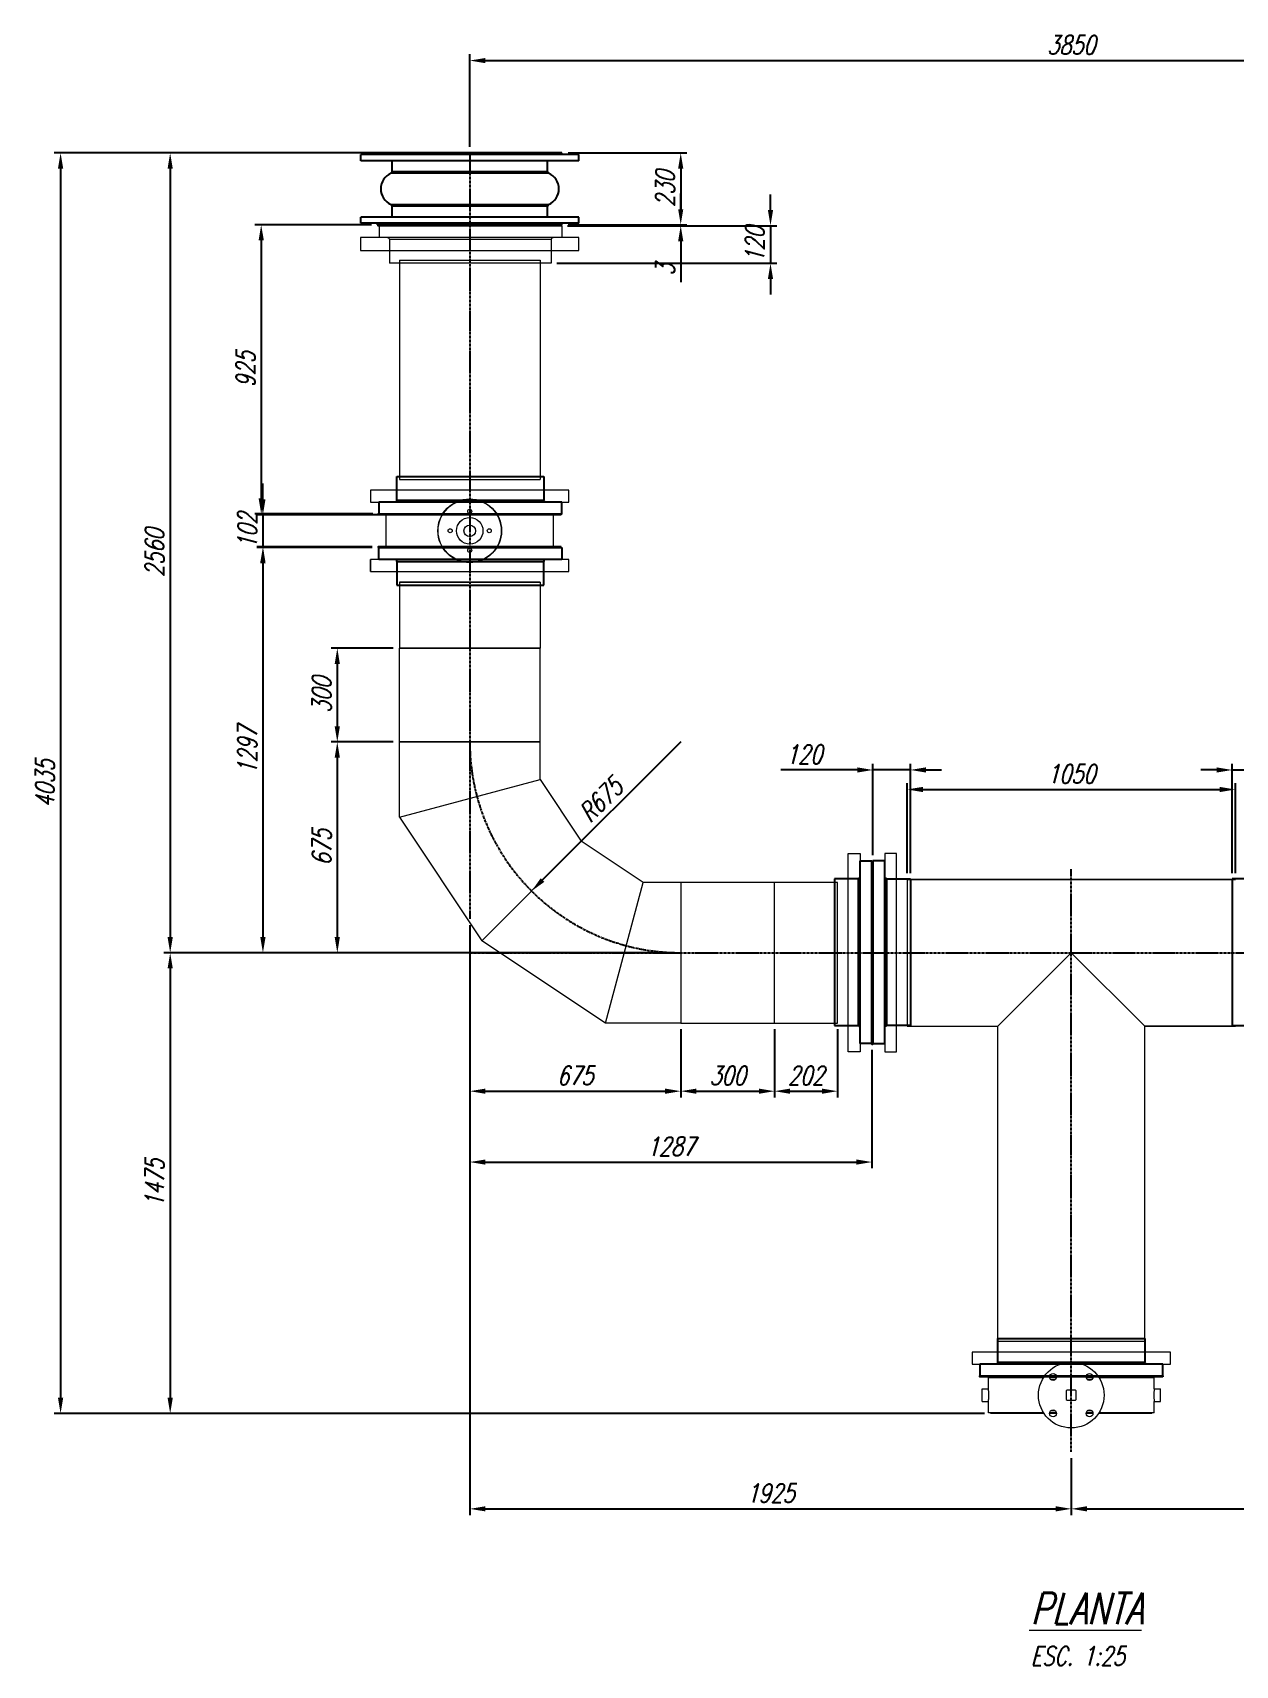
# Model space of a CAD drawing. Header units: inches. Extents: x 52169 to 69006, y 13152 to 42758.
# Drawn here: x 52169 to 56018, y 13152 to 18379 of the extents above; entities that cross this region are included whole.
import ezdxf
from ezdxf.enums import TextEntityAlignment as Align

# ---------------------------------------------------------------- set-up
doc = ezdxf.new("R2010")
doc.units = ezdxf.units.IN
doc.header["$MEASUREMENT"] = 0
doc.linetypes.add('CENTER', pattern=[50.8, 31.75, -6.35, 6.35, -6.35])
doc.layers.add('IA-DIBUJO', color=3, linetype='Continuous')
doc.layers.add('IA-EJES', color=4, linetype='CENTER')
doc.layers.add('IA-DIM', color=7, linetype='Continuous', lineweight=5)
doc.layers.add('IA-TITLE', color=6, linetype='Continuous', lineweight=13)
doc.styles.add('ING-AMB', font='romans.shx', dxfattribs={"width": 0.75, "oblique": 15})
doc.dimstyles.new('ING-AMB 20', dxfattribs={"dimscale": 20, "dimtxt": 3, "dimasz": 2.5, "dimexe": 1, "dimexo": 1, "dimgap": 1, "dimtad": 1, "dimdec": 0, "dimzin": 0, "dimdsep": 46, "dimtxsty": 'ING-AMB', "dimcen": 0.1, "dimclrd": 7, "dimclre": 7, "dimclrt": 2, "dimadec": 0, "dimazin": 0, "dimtfac": 1, "dimtdec": 0, "dimtmove": 0, "dimatfit": 0, "dimfxl": 1.25, "dimtolj": 1, "dimtzin": 0, "dimarcsym": 1})
pattern_1 = [(225, (112364.017, 51582.894), (6.6291261, -6.6291261), []), (225, (112359.598, 51582.894), (6.6291261, -6.6291261), [])]

# ---------------------------------------------------------------- blocks, each defined once
blk = doc.blocks.new('stub end 450')
at = {"color": 8}
for p, q in [((48858.4, 37919.1), (48858.4, 38504.1)), ((48858.4, 38504.1), (48896.4, 38504.1)), ((48896.4, 38504.1), (48896.4, 37919.1)), ((48902.4, 37976.6), (48902.4, 38446.6)), ((48978.4, 38446.6), (48902.4, 38446.6)), ((48978.4, 37976.6), (48978.4, 38446.6)), ((48902.4, 37976.6), (48978.4, 37976.6)), ((48896.4, 37919.1), (48858.4, 37919.1))]:
    blk.add_line(p, q, dxfattribs=at)
for centre, start, end in [((48902.4, 38452.6), 180, 270), ((48902.4, 37970.6), 90, 180)]:
    blk.add_arc(centre, 6, start, end, dxfattribs=at)
blk = doc.blocks.new('A$Cb5c7a0ab')
at = {"color": 0, "linetype": 'Continuous', "lineweight": 0}
for p, q in [((5645.1, 4316.9), (6230.1, 4316.9)), ((5645.1, 4316.9), (5645.1, 4278.9)), ((6230.1, 4316.9), (6230.1, 4278.9)), ((5645.1, 4278.9), (6230.1, 4278.9)), ((5678.6, 4272.9), (6196.6, 4272.9)), ((5678.6, 4272.9), (5678.6, 4196.9)), ((6196.6, 4272.9), (6196.6, 4196.9)), ((5678.6, 4196.9), (6196.6, 4196.9))]:
    blk.add_line(p, q, dxfattribs=at)
for centre, start, end in [((5672.6, 4272.9), 0, 90), ((6202.6, 4272.9), 90, 180)]:
    blk.add_arc(centre, 6, start, end, dxfattribs=at)
blk = doc.blocks.new('A$Cb446f2c9')
at = {"color": 0, "linetype": 'Continuous', "lineweight": 0}
for p, q in [((1940.2, 13070.7), (2116.9, 13070.7)), ((1940.2, 13033.7), (1940.2, 13070.7)), ((1947.6, 13072.2), (2117.9, 13072.2)), ((1947.6, 13070.7), (1947.6, 13072.2)), ((2135.8, 13072.2), (2157.8, 13072.2)), ((2135.9, 13070.7), (2157.7, 13070.7)), ((2252.5, 13072.2), (2274.4, 13072.2)), ((2252.5, 13070.7), (2274.4, 13070.7)), ((2292.3, 13072.2), (2462.6, 13072.2)), ((2293.3, 13070.7), (2470.3, 13070.7)), ((2462.6, 13070.7), (2462.6, 13072.2)), ((2470.3, 13033.7), (2470.3, 13070.7)), ((1920.1, 12993.8), (1920.1, 13033.7)), ((1920.1, 13033.7), (1940.2, 13033.7)), ((2139.6, 13063.7), (2148.5, 13063.7)), ((2148.5, 13061.2), (2148.5, 13063.7)), ((2148.5, 13063.7), (2154, 13063.7)), ((2191.4, 13029.7), (2189.1, 13027.4)), ((2189.1, 13027.4), (2189.1, 13000)), ((2218.8, 13029.7), (2191.4, 13029.7)), ((2221.1, 13027.4), (2218.8, 13029.7)), ((2221.1, 13000), (2221.1, 13027.4)), ((2256.3, 13063.7), (2261.7, 13063.7)), ((2261.7, 13063.7), (2261.7, 13061.2)), ((2261.7, 13063.7), (2270.6, 13063.7)), ((2470.3, 13033.7), (2490.1, 13033.7)), ((2490.1, 12993.8), (2490.1, 13033.7)), ((1920.1, 12993.8), (1940.2, 12993.8)), ((1940.2, 12956.7), (1940.2, 12993.8)), ((2148.5, 12963.7), (2139.6, 12963.7)), ((2148.5, 12963.7), (2148.5, 12966.3)), ((2154, 12963.7), (2148.5, 12963.7)), ((2189.1, 13000), (2191.4, 12997.7)), ((2191.4, 12997.7), (2218.8, 12997.7)), ((2218.8, 12997.7), (2221.1, 13000)), ((2261.7, 12963.7), (2256.3, 12963.7)), ((2261.7, 12966.3), (2261.7, 12963.7)), ((2270.6, 12963.7), (2261.7, 12963.7)), ((2470.3, 12993.8), (2490.1, 12993.8)), ((2470.3, 12956.7), (2470.3, 12993.8)), ((2116.9, 12956.7), (1940.2, 12956.7)), ((1947.6, 12955.2), (1947.6, 12956.7)), ((2117.9, 12955.2), (1947.6, 12955.2)), ((2157.8, 12955.2), (2135.8, 12955.2)), ((2157.7, 12956.7), (2135.9, 12956.7)), ((2274.4, 12956.7), (2252.5, 12956.7)), ((2274.4, 12955.2), (2252.5, 12955.2)), ((2462.6, 12955.2), (2292.3, 12955.2)), ((2470.3, 12956.7), (2293.3, 12956.7)), ((2462.6, 12955.2), (2462.6, 12956.7))]:
    blk.add_line(p, q, dxfattribs=at)
for centre, radius in [((2205.1, 13013.7), 105), ((2146.8, 13072.1), 11), ((2263.5, 13072.1), 11), ((2146.8, 12955.4), 11), ((2263.5, 12955.4), 11)]:
    blk.add_circle(centre, radius, dxfattribs=at)
for points, knots in [([(1941, 13013.7), (1941, 13015), (1940.9, 13016.3), (1940.9, 13018.9), (1940.9, 13020.2), (1940.8, 13022.6), (1940.8, 13023.8), (1940.7, 13026), (1940.6, 13027), (1940.5, 13028.8), (1940.5, 13029.6), (1940.4, 13031.1), (1940.3, 13031.7), (1940.3, 13032.7), (1940.3, 13033.1), (1940.2, 13033.6), (1940.2, 13033.7), (1940.2, 13033.7)], [6.022172, 6.022172, 6.022172, 6.022172, 6.398558, 6.398558, 6.774944, 6.774944, 7.151329, 7.151329, 7.527715, 7.527715, 7.904101, 7.904101, 8.280486, 8.280486, 8.656872, 8.656872, 9.033257, 9.033257, 9.033257, 9.033257]), ([(2470.3, 13033.7), (2470.3, 13033.7), (2470.3, 13033.6), (2470.2, 13033.1), (2470.2, 13032.7), (2470.1, 13031.7), (2470.1, 13031.1), (2470, 13029.6), (2470, 13028.8), (2469.9, 13027), (2469.8, 13026), (2469.7, 13023.8), (2469.7, 13022.6), (2469.6, 13020.2), (2469.6, 13018.9), (2469.5, 13016.3), (2469.5, 13015), (2469.5, 13013.7)], [-9.033257, -9.033257, -9.033257, -9.033257, -8.656872, -8.656872, -8.280486, -8.280486, -7.904101, -7.904101, -7.527715, -7.527715, -7.151329, -7.151329, -6.774944, -6.774944, -6.398558, -6.398558, -6.022172, -6.022172, -6.022172, -6.022172]), ([(1940.2, 12993.8), (1940.2, 12993.8), (1940.2, 12993.9), (1940.3, 12994.4), (1940.3, 12994.8), (1940.3, 12995.8), (1940.4, 12996.4), (1940.5, 12997.9), (1940.5, 12998.7), (1940.6, 13000.5), (1940.7, 13001.5), (1940.8, 13003.7), (1940.8, 13004.9), (1940.9, 13007.3), (1940.9, 13008.6), (1940.9, 13011.2), (1941, 13012.5), (1941, 13013.7)], [-9.033257, -9.033257, -9.033257, -9.033257, -8.656872, -8.656872, -8.280486, -8.280486, -7.904101, -7.904101, -7.527715, -7.527715, -7.151329, -7.151329, -6.774944, -6.774944, -6.398558, -6.398558, -6.022172, -6.022172, -6.022172, -6.022172]), ([(2469.5, 13013.7), (2469.5, 13012.5), (2469.5, 13011.2), (2469.6, 13008.6), (2469.6, 13007.3), (2469.7, 13004.9), (2469.7, 13003.7), (2469.8, 13001.5), (2469.9, 13000.5), (2470, 12998.7), (2470, 12997.9), (2470.1, 12996.4), (2470.1, 12995.8), (2470.2, 12994.8), (2470.2, 12994.4), (2470.3, 12993.9), (2470.3, 12993.8), (2470.3, 12993.8)], [6.022172, 6.022172, 6.022172, 6.022172, 6.398558, 6.398558, 6.774944, 6.774944, 7.151329, 7.151329, 7.527715, 7.527715, 7.904101, 7.904101, 8.280486, 8.280486, 8.656872, 8.656872, 9.033257, 9.033257, 9.033257, 9.033257])]:
    blk.add_open_spline(points, degree=3, knots=knots, dxfattribs=at)
blk = doc.blocks.new('*D107')
at = {"color": 7, "lineweight": -2, "transparency": 16777216}
for p, q in [((53548.4, 17993.8), (52589.5, 17993.8)), ((52609.5, 17943.8), (52609.5, 15483.3)), ((54223.4, 15433.3), (52589.5, 15433.3))]:
    blk.add_line(p, q, dxfattribs=at)
at = {"color": 7, "transparency": 16777216}
for points in [[(52601.2, 17943.8), (52617.8, 17943.8), (52609.5, 17993.8)], [(52601.2, 15483.3), (52617.8, 15483.3), (52609.5, 15433.3)]]:
    blk.add_solid(points, dxfattribs=at)
at = {"layer": 'Defpoints', "color": 0, "transparency": 16777216}
for p in [(53568.4, 17993.8, 0), (52609.5, 15433.3), (54243.4, 15433.3, 0)]:
    blk.add_point(p, dxfattribs=at)
at = {"color": 2, "transparency": 16777216, "insert": (52559.5, 16713.5), "char_height": 60, "attachment_point": 5, "rotation": 90, "style": 'ING-AMB'}
blk.add_mtext('\\A1;2560', dxfattribs=at)
blk = doc.blocks.new('*D108')
at = {"color": 7, "lineweight": -2, "transparency": 16777216}
for p, q in [((53253.4, 17763.8), (52880.8, 17763.8)), ((52900.8, 17713.8), (52900.8, 16888.3)), ((53257.6, 16838.3), (52880.8, 16838.3))]:
    blk.add_line(p, q, dxfattribs=at)
at = {"color": 7, "transparency": 16777216}
for points in [[(52892.5, 17713.8), (52909.2, 17713.8), (52900.8, 17763.8)], [(52892.5, 16888.3), (52909.2, 16888.3), (52900.8, 16838.3)]]:
    blk.add_solid(points, dxfattribs=at)
at = {"layer": 'Defpoints', "color": 0, "transparency": 16777216}
for p in [(53273.4, 17763.8, 0), (52900.8, 16838.3), (53277.6, 16838.3, 0)]:
    blk.add_point(p, dxfattribs=at)
at = {"color": 2, "transparency": 16777216, "insert": (52850.8, 17301), "char_height": 60, "attachment_point": 5, "rotation": 90, "style": 'ING-AMB'}
blk.add_mtext('\\A1;925', dxfattribs=at)
blk = doc.blocks.new('*D109')
at = {"color": 7, "lineweight": -2, "transparency": 16777216}
for p, q in [((52906.3, 16885.3), (52906.3, 16935.3)), ((53279.6, 16835.3), (52886.3, 16835.3)), ((52906.3, 16835.3), (52906.3, 16733.3)), ((53255.6, 16733.3), (52886.3, 16733.3)), ((52906.3, 16683.3), (52906.3, 16633.3))]:
    blk.add_line(p, q, dxfattribs=at)
at = {"color": 7, "transparency": 16777216}
for points in [[(52897.9, 16885.3), (52914.6, 16885.3), (52906.3, 16835.3)], [(52897.9, 16683.3), (52914.6, 16683.3), (52906.3, 16733.3)]]:
    blk.add_solid(points, dxfattribs=at)
at = {"layer": 'Defpoints', "color": 0, "transparency": 16777216}
for p in [(53299.6, 16835.3, 0), (52906.3, 16733.3), (53275.6, 16733.3, 0)]:
    blk.add_point(p, dxfattribs=at)
at = {"color": 2, "transparency": 16777216, "insert": (52856.3, 16784.3), "char_height": 60, "attachment_point": 5, "rotation": 90, "style": 'ING-AMB'}
blk.add_mtext('\\A1;102', dxfattribs=at)
blk = doc.blocks.new('*D110')
at = {"color": 7, "lineweight": -2, "transparency": 16777216}
for p, q in [((53255.6, 16730.3), (52886.3, 16730.3)), ((52906.3, 16680.3), (52906.3, 15483.3)), ((53548.4, 15433.3), (52886.3, 15433.3))]:
    blk.add_line(p, q, dxfattribs=at)
at = {"color": 7, "transparency": 16777216}
for points in [[(52897.9, 16680.3), (52914.6, 16680.3), (52906.3, 16730.3)], [(52897.9, 15483.3), (52914.6, 15483.3), (52906.3, 15433.3)]]:
    blk.add_solid(points, dxfattribs=at)
at = {"layer": 'Defpoints', "color": 0, "transparency": 16777216}
for p in [(53275.6, 16730.3, 0), (52906.3, 15433.3), (53568.4, 15433.3, 0)]:
    blk.add_point(p, dxfattribs=at)
at = {"color": 2, "transparency": 16777216, "insert": (52856.3, 16081.8), "char_height": 60, "attachment_point": 5, "rotation": 90, "style": 'ING-AMB'}
blk.add_mtext('\\A1;1297', dxfattribs=at)
blk = doc.blocks.new('*D111')
at = {"color": 7, "lineweight": -2, "transparency": 16777216}
for p, q in [((53323.4, 16408.3), (53124.3, 16408.3)), ((53144.3, 16358.3), (53144.3, 16158.3)), ((53323.4, 16108.3), (53124.3, 16108.3))]:
    blk.add_line(p, q, dxfattribs=at)
at = {"color": 7, "transparency": 16777216}
for points in [[(53135.9, 16358.3), (53152.6, 16358.3), (53144.3, 16408.3)], [(53135.9, 16158.3), (53152.6, 16158.3), (53144.3, 16108.3)]]:
    blk.add_solid(points, dxfattribs=at)
at = {"layer": 'Defpoints', "color": 0, "transparency": 16777216}
for p in [(53343.4, 16408.3, 0), (53144.3, 16108.3), (53343.4, 16108.3, 0)]:
    blk.add_point(p, dxfattribs=at)
at = {"color": 2, "transparency": 16777216, "insert": (53094.3, 16258.3), "char_height": 60, "attachment_point": 5, "rotation": 90, "style": 'ING-AMB'}
blk.add_mtext('\\A1;300', dxfattribs=at)
blk = doc.blocks.new('*D112')
at = {"color": 7, "lineweight": -2, "transparency": 16777216}
for p, q in [((54243.4, 15188.3), (54243.4, 14970.2)), ((54543.4, 15188.3), (54543.4, 14970.2)), ((54293.4, 14990.2), (54493.4, 14990.2))]:
    blk.add_line(p, q, dxfattribs=at)
at = {"color": 7, "transparency": 16777216}
for points in [[(54293.4, 14998.5), (54293.4, 14981.8), (54243.4, 14990.2)], [(54493.4, 14998.5), (54493.4, 14981.8), (54543.4, 14990.2)]]:
    blk.add_solid(points, dxfattribs=at)
at = {"layer": 'Defpoints', "color": 0, "transparency": 16777216}
for p in [(54243.4, 15208.3, 0), (54543.4, 15208.3, 0), (54543.4, 14990.2)]:
    blk.add_point(p, dxfattribs=at)
at = {"color": 2, "transparency": 16777216, "insert": (54393.4, 15040.2), "char_height": 60, "attachment_point": 5, "style": 'ING-AMB'}
blk.add_mtext('\\A1;300', dxfattribs=at)
blk = doc.blocks.new('*D113')
at = {"color": 7, "lineweight": -2, "transparency": 16777216}
blk.add_line((54243.4, 16108.3), (53801.4, 15666.3), dxfattribs=at)
at = {"color": 7, "transparency": 16777216}
blk.add_solid([(53795.5, 15672.2), (53807.3, 15660.5), (53766.1, 15631)], dxfattribs=at)
at = {"layer": 'Defpoints', "color": 0, "transparency": 16777216}
for p in [(54243.4, 16108.3), (53766.1, 15631)]:
    blk.add_point(p, dxfattribs=at)
at = {"color": 2, "transparency": 16777216, "insert": (53987.1, 15922.7), "char_height": 60, "attachment_point": 5, "rotation": 45, "style": 'ING-AMB'}
blk.add_mtext('\\A1;R675', dxfattribs=at)
blk = doc.blocks.new('*D114')
at = {"color": 7, "lineweight": -2, "transparency": 16777216}
for p, q in [((53568.4, 18013.8), (53568.4, 18309.7)), ((57418.4, 18013.8), (57418.4, 18309.7)), ((53618.4, 18289.7), (57368.4, 18289.7))]:
    blk.add_line(p, q, dxfattribs=at)
at = {"color": 7, "transparency": 16777216}
for points in [[(53618.4, 18298), (53618.4, 18281.3), (53568.4, 18289.7)], [(57368.4, 18298), (57368.4, 18281.3), (57418.4, 18289.7)]]:
    blk.add_solid(points, dxfattribs=at)
at = {"layer": 'Defpoints', "color": 0, "transparency": 16777216}
for p in [(57418.4, 18289.7), (53568.4, 17993.8, 0), (57418.4, 17993.8, 0)]:
    blk.add_point(p, dxfattribs=at)
at = {"color": 2, "transparency": 16777216, "insert": (55493.4, 18339.7), "char_height": 60, "attachment_point": 5, "style": 'ING-AMB'}
blk.add_mtext('\\A1;3850', dxfattribs=at)
blk = doc.blocks.new('*D115')
at = {"color": 7, "lineweight": -2, "transparency": 16777216}
for p, q in [((54968.4, 15688.3), (54968.4, 15976.1)), ((55018.4, 15956.1), (55968.4, 15956.1)), ((56018.4, 15688.3), (56018.4, 15976.1))]:
    blk.add_line(p, q, dxfattribs=at)
at = {"color": 7, "transparency": 16777216}
for points in [[(55018.4, 15964.4), (55018.4, 15947.7), (54968.4, 15956.1)], [(55968.4, 15964.4), (55968.4, 15947.7), (56018.4, 15956.1)]]:
    blk.add_solid(points, dxfattribs=at)
at = {"layer": 'Defpoints', "color": 0, "transparency": 16777216}
for p in [(56018.4, 15956.1), (54968.4, 15668.3, 0), (56018.4, 15668.3, 0)]:
    blk.add_point(p, dxfattribs=at)
at = {"color": 2, "transparency": 16777216, "insert": (55493.4, 16006.1), "char_height": 60, "attachment_point": 5, "style": 'ING-AMB'}
blk.add_mtext('\\A1;1050', dxfattribs=at)
blk = doc.blocks.new('*D31')
at = {"color": 7, "lineweight": -2, "transparency": 16777216}
for p, q in [((55958.4, 16018.6), (55908.4, 16018.6)), ((56008.4, 15688.3), (56008.4, 16038.6)), ((56008.4, 16018.6), (56128.4, 16018.6)), ((56128.4, 15745.8), (56128.4, 16038.6)), ((56178.4, 16018.6), (56423.5, 16018.6))]:
    blk.add_line(p, q, dxfattribs=at)
at = {"color": 7, "transparency": 16777216}
for points in [[(55958.4, 16026.9), (55958.4, 16010.2), (56008.4, 16018.6)], [(56178.4, 16026.9), (56178.4, 16010.2), (56128.4, 16018.6)]]:
    blk.add_solid(points, dxfattribs=at)
at = {"layer": 'Defpoints', "color": 0, "transparency": 16777216}
for p in [(56128.4, 16018.6), (56128.4, 15725.8, 0), (56008.4, 15668.3, 0)]:
    blk.add_point(p, dxfattribs=at)
at = {"color": 2, "transparency": 16777216, "insert": (56348.8, 16068.6), "char_height": 60, "attachment_point": 5, "style": 'ING-AMB'}
blk.add_mtext('\\A1;120', dxfattribs=at)
blk = doc.blocks.new('*D32')
at = {"color": 7, "lineweight": -2, "transparency": 16777216}
for p, q in [((54808.4, 16018.6), (54563.3, 16018.6)), ((54858.4, 15745.8), (54858.4, 16038.6)), ((54978.4, 16018.6), (54858.4, 16018.6)), ((54978.4, 15688.3), (54978.4, 16038.6)), ((55028.4, 16018.6), (55078.4, 16018.6))]:
    blk.add_line(p, q, dxfattribs=at)
at = {"color": 7, "transparency": 16777216}
for points in [[(54808.4, 16026.9), (54808.4, 16010.2), (54858.4, 16018.6)], [(55028.4, 16026.9), (55028.4, 16010.2), (54978.4, 16018.6)]]:
    blk.add_solid(points, dxfattribs=at)
at = {"layer": 'Defpoints', "color": 0, "transparency": 16777216}
for p in [(54858.4, 16018.6), (54858.4, 15725.8, 0), (54978.4, 15668.3, 0)]:
    blk.add_point(p, dxfattribs=at)
at = {"color": 2, "transparency": 16777216, "insert": (54638, 16068.6), "char_height": 60, "attachment_point": 5, "style": 'ING-AMB'}
blk.add_mtext('\\A1;120', dxfattribs=at)
blk = doc.blocks.new('*D116')
at = {"color": 7, "lineweight": -2, "transparency": 16777216}
for p, q in [((53568.4, 15413.3), (53568.4, 13633.1)), ((55493.4, 13815.5), (55493.4, 13633.1)), ((53618.4, 13653.1), (55443.4, 13653.1))]:
    blk.add_line(p, q, dxfattribs=at)
at = {"color": 7, "transparency": 16777216}
for points in [[(53618.4, 13661.4), (53618.4, 13644.8), (53568.4, 13653.1)], [(55443.4, 13661.4), (55443.4, 13644.8), (55493.4, 13653.1)]]:
    blk.add_solid(points, dxfattribs=at)
at = {"layer": 'Defpoints', "color": 0, "transparency": 16777216}
for p in [(53568.4, 15433.3, 0), (55493.4, 13835.5, 0), (55493.4, 13653.1)]:
    blk.add_point(p, dxfattribs=at)
at = {"color": 2, "transparency": 16777216, "insert": (54530.9, 13703.1), "char_height": 60, "attachment_point": 5, "style": 'ING-AMB'}
blk.add_mtext('\\A1;1925', dxfattribs=at)
blk = doc.blocks.new('*D117')
at = {"color": 7, "lineweight": -2, "transparency": 16777216}
for p, q in [((57418.4, 15413.3), (57418.4, 13633.1)), ((55493.4, 13815.5), (55493.4, 13633.1)), ((55543.4, 13653.1), (57368.4, 13653.1))]:
    blk.add_line(p, q, dxfattribs=at)
at = {"color": 7, "transparency": 16777216}
for points in [[(55543.4, 13661.4), (55543.4, 13644.8), (55493.4, 13653.1)], [(57368.4, 13661.4), (57368.4, 13644.8), (57418.4, 13653.1)]]:
    blk.add_solid(points, dxfattribs=at)
at = {"layer": 'Defpoints', "color": 0, "transparency": 16777216}
for p in [(57418.4, 15433.3, 0), (55493.4, 13835.5, 0), (57418.4, 13653.1)]:
    blk.add_point(p, dxfattribs=at)
at = {"color": 2, "transparency": 16777216, "insert": (56455.9, 13703.1), "char_height": 60, "attachment_point": 5, "style": 'ING-AMB'}
blk.add_mtext('\\A1;1925', dxfattribs=at)
blk = doc.blocks.new('*D118')
at = {"color": 7, "lineweight": -2, "transparency": 16777216}
for p, q in [((53548.4, 15433.3), (52589.5, 15433.3)), ((52609.5, 15383.3), (52609.5, 14008.5)), ((55215.9, 13958.5), (52589.5, 13958.5))]:
    blk.add_line(p, q, dxfattribs=at)
at = {"color": 7, "transparency": 16777216}
for points in [[(52601.2, 15383.3), (52617.8, 15383.3), (52609.5, 15433.3)], [(52601.2, 14008.5), (52617.8, 14008.5), (52609.5, 13958.5)]]:
    blk.add_solid(points, dxfattribs=at)
at = {"layer": 'Defpoints', "color": 0, "transparency": 16777216}
for p in [(53568.4, 15433.3, 0), (52609.5, 13958.5), (55235.9, 13958.5, 0)]:
    blk.add_point(p, dxfattribs=at)
at = {"color": 2, "transparency": 16777216, "insert": (52559.5, 14695.9), "char_height": 60, "attachment_point": 5, "rotation": 90, "style": 'ING-AMB'}
blk.add_mtext('\\A1;1475', dxfattribs=at)
blk = doc.blocks.new('*D119')
at = {"color": 7, "lineweight": -2, "transparency": 16777216}
for p, q in [((53253.4, 17993.8), (52238.7, 17993.8)), ((52258.7, 17943.8), (52258.7, 14008.5)), ((55215.9, 13958.5), (52238.7, 13958.5))]:
    blk.add_line(p, q, dxfattribs=at)
at = {"color": 7, "transparency": 16777216}
for points in [[(52250.4, 17943.8), (52267.1, 17943.8), (52258.7, 17993.8)], [(52250.4, 14008.5), (52267.1, 14008.5), (52258.7, 13958.5)]]:
    blk.add_solid(points, dxfattribs=at)
at = {"layer": 'Defpoints', "color": 0, "transparency": 16777216}
for p in [(53273.4, 17993.8, 0), (52258.7, 13958.5), (55235.9, 13958.5)]:
    blk.add_point(p, dxfattribs=at)
at = {"color": 2, "transparency": 16777216, "insert": (52208.7, 15974.6), "char_height": 60, "attachment_point": 5, "rotation": 90, "style": 'ING-AMB'}
blk.add_mtext('\\A1;4035', dxfattribs=at)
blk = doc.blocks.new('*D120')
at = {"color": 7, "lineweight": -2, "transparency": 16777216}
for p, q in [((53883.4, 17993.8), (54263.4, 17993.8)), ((54243.4, 17943.8), (54243.4, 17813.8)), ((53883.4, 17763.8), (54263.4, 17763.8))]:
    blk.add_line(p, q, dxfattribs=at)
at = {"color": 7, "transparency": 16777216}
for points in [[(54235.1, 17943.8), (54251.7, 17943.8), (54243.4, 17993.8)], [(54235.1, 17813.8), (54251.7, 17813.8), (54243.4, 17763.8)]]:
    blk.add_solid(points, dxfattribs=at)
at = {"layer": 'Defpoints', "color": 0, "transparency": 16777216}
for p in [(53863.4, 17993.8, 0), (53863.4, 17763.8, 0), (54243.4, 17763.8)]:
    blk.add_point(p, dxfattribs=at)
at = {"color": 2, "transparency": 16777216, "insert": (54193.4, 17878.8), "char_height": 60, "attachment_point": 5, "rotation": 90, "style": 'ING-AMB'}
blk.add_mtext('\\A1;230', dxfattribs=at)
blk = doc.blocks.new('*D121')
at = {"color": 7, "lineweight": -2, "transparency": 16777216}
for p, q in [((54243.4, 17813.8), (54243.4, 17863.8)), ((53882.9, 17760.8), (54263.4, 17760.8)), ((53883.4, 17763.8), (54263.4, 17763.8)), ((54243.4, 17763.8), (54243.4, 17760.8)), ((54243.4, 17710.8), (54243.4, 17579.9))]:
    blk.add_line(p, q, dxfattribs=at)
at = {"color": 7, "transparency": 16777216}
for points in [[(54235.1, 17813.8), (54251.7, 17813.8), (54243.4, 17763.8)], [(54235.1, 17710.8), (54251.7, 17710.8), (54243.4, 17760.8)]]:
    blk.add_solid(points, dxfattribs=at)
at = {"layer": 'Defpoints', "color": 0, "transparency": 16777216}
for p in [(53862.9, 17760.8, 0), (53863.4, 17763.8, 0), (54243.4, 17760.8)]:
    blk.add_point(p, dxfattribs=at)
at = {"color": 2, "transparency": 16777216, "insert": (54193.4, 17620.3), "char_height": 60, "attachment_point": 5, "rotation": 90, "style": 'ING-AMB'}
blk.add_mtext('\\A1;3', dxfattribs=at)
blk = doc.blocks.new('*D122')
at = {"color": 7, "lineweight": -2, "transparency": 16777216}
for p, q in [((54530.7, 17810.8), (54530.7, 17860.8)), ((53880.9, 17760.8), (54550.7, 17760.8)), ((54530.7, 17760.8), (54530.7, 17640.8)), ((53847.4, 17640.8), (54550.7, 17640.8)), ((54530.7, 17590.8), (54530.7, 17540.8))]:
    blk.add_line(p, q, dxfattribs=at)
at = {"color": 7, "transparency": 16777216}
for points in [[(54522.4, 17810.8), (54539, 17810.8), (54530.7, 17760.8)], [(54522.4, 17590.8), (54539, 17590.8), (54530.7, 17640.8)]]:
    blk.add_solid(points, dxfattribs=at)
at = {"layer": 'Defpoints', "color": 0, "transparency": 16777216}
for p in [(53860.9, 17760.8, 0), (53827.4, 17640.8, 0), (54530.7, 17640.8)]:
    blk.add_point(p, dxfattribs=at)
at = {"color": 2, "transparency": 16777216, "insert": (54480.7, 17700.8), "char_height": 60, "attachment_point": 5, "rotation": 90, "style": 'ING-AMB'}
blk.add_mtext('\\A1;120', dxfattribs=at)
blk = doc.blocks.new('*D123')
at = {"color": 7, "lineweight": -2, "transparency": 16777216}
for p, q in [((53568.4, 15413.3), (53568.4, 14970.2)), ((54243.4, 15188.3), (54243.4, 14970.2)), ((53618.4, 14990.2), (54193.4, 14990.2))]:
    blk.add_line(p, q, dxfattribs=at)
at = {"color": 7, "transparency": 16777216}
for points in [[(53618.4, 14998.5), (53618.4, 14981.8), (53568.4, 14990.2)], [(54193.4, 14998.5), (54193.4, 14981.8), (54243.4, 14990.2)]]:
    blk.add_solid(points, dxfattribs=at)
at = {"layer": 'Defpoints', "color": 0, "transparency": 16777216}
for p in [(53568.4, 15433.3, 0), (54243.4, 15208.3, 0), (54243.4, 14990.2)]:
    blk.add_point(p, dxfattribs=at)
at = {"color": 2, "transparency": 16777216, "insert": (53905.9, 15040.2), "char_height": 60, "attachment_point": 5, "style": 'ING-AMB'}
blk.add_mtext('\\A1;675', dxfattribs=at)
blk = doc.blocks.new('*D124')
at = {"color": 7, "lineweight": -2, "transparency": 16777216}
for p, q in [((54543.4, 15188.3), (54543.4, 14970.2)), ((54745.4, 15188.3), (54745.4, 14970.2)), ((54593.4, 14990.2), (54695.4, 14990.2))]:
    blk.add_line(p, q, dxfattribs=at)
at = {"color": 7, "transparency": 16777216}
for points in [[(54593.4, 14998.5), (54593.4, 14981.8), (54543.4, 14990.2)], [(54695.4, 14998.5), (54695.4, 14981.8), (54745.4, 14990.2)]]:
    blk.add_solid(points, dxfattribs=at)
at = {"layer": 'Defpoints', "color": 0, "transparency": 16777216}
for p in [(54543.4, 15208.3, 0), (54745.4, 15208.3, 0), (54745.4, 14990.2)]:
    blk.add_point(p, dxfattribs=at)
at = {"color": 2, "transparency": 16777216, "insert": (54644.4, 15040.2), "char_height": 60, "attachment_point": 5, "style": 'ING-AMB'}
blk.add_mtext('\\A1;202', dxfattribs=at)
blk = doc.blocks.new('*D164')
at = {"color": 7, "lineweight": -2, "transparency": 16777216}
for p, q in [((53323.4, 16108.3), (53124.3, 16108.3)), ((53144.3, 16058.3), (53144.3, 15483.3)), ((54223.4, 15433.3), (53124.3, 15433.3))]:
    blk.add_line(p, q, dxfattribs=at)
at = {"color": 7, "transparency": 16777216}
for points in [[(53135.9, 16058.3), (53152.6, 16058.3), (53144.3, 16108.3)], [(53135.9, 15483.3), (53152.6, 15483.3), (53144.3, 15433.3)]]:
    blk.add_solid(points, dxfattribs=at)
at = {"layer": 'Defpoints', "color": 0, "transparency": 16777216}
for p in [(53343.4, 16108.3, 0), (53144.3, 15433.3), (54243.4, 15433.3, 0)]:
    blk.add_point(p, dxfattribs=at)
at = {"color": 2, "transparency": 16777216, "insert": (53094.3, 15770.8), "char_height": 60, "attachment_point": 5, "rotation": 90, "style": 'ING-AMB'}
blk.add_mtext('\\A1;675', dxfattribs=at)
blk = doc.blocks.new('*D30')
at = {"color": 7, "lineweight": -2, "transparency": 16777216}
for p, q in [((55958.4, 16018.6), (55908.4, 16018.6)), ((56008.4, 15688.3), (56008.4, 16038.6)), ((56008.4, 16018.6), (56128.4, 16018.6)), ((56128.4, 15745.8), (56128.4, 16038.6)), ((56178.4, 16018.6), (56423.5, 16018.6))]:
    blk.add_line(p, q, dxfattribs=at)
at = {"color": 7, "transparency": 16777216}
for points in [[(55958.4, 16026.9), (55958.4, 16010.2), (56008.4, 16018.6)], [(56178.4, 16026.9), (56178.4, 16010.2), (56128.4, 16018.6)]]:
    blk.add_solid(points, dxfattribs=at)
at = {"layer": 'Defpoints', "color": 0, "transparency": 16777216}
for p in [(56128.4, 16018.6), (56128.4, 15725.8, 0), (56008.4, 15668.3, 0)]:
    blk.add_point(p, dxfattribs=at)
at = {"color": 2, "transparency": 16777216, "insert": (56348.8, 16068.6), "char_height": 60, "attachment_point": 5, "style": 'ING-AMB'}
blk.add_mtext('\\A1;120', dxfattribs=at)
blk = doc.blocks.new('*D185')
at = {"color": 7, "lineweight": -2, "transparency": 16777216}
for p, q in [((53568.4, 15521.8), (53568.4, 14743.3)), ((54855.4, 15122.8), (54855.4, 14743.3)), ((53618.4, 14763.3), (54805.4, 14763.3))]:
    blk.add_line(p, q, dxfattribs=at)
at = {"color": 7, "transparency": 16777216}
for points in [[(53618.4, 14771.6), (53618.4, 14754.9), (53568.4, 14763.3)], [(54805.4, 14771.6), (54805.4, 14754.9), (54855.4, 14763.3)]]:
    blk.add_solid(points, dxfattribs=at)
at = {"layer": 'Defpoints', "color": 0, "transparency": 16777216}
for p in [(53568.4, 15541.8, 0), (54855.4, 15142.8, 0), (54855.4, 14763.3)]:
    blk.add_point(p, dxfattribs=at)
at = {"color": 2, "transparency": 16777216, "insert": (54211.9, 14813.3), "char_height": 60, "attachment_point": 5, "style": 'ING-AMB'}
blk.add_mtext('\\A1;1287', dxfattribs=at)

msp = doc.modelspace()

# ---------------------------------------------------------------- hatches: boundary and pattern name
h = msp.add_hatch()
h.set_pattern_fill('ANSI32', color=1, scale=25, angle=180)
h.set_pattern_definition([(225, (112364.017, 52508.362), (6.6291261, -6.6291261), []), (225, (112359.598, 52508.362), (6.6291261, -6.6291261), [])])
h.paths.add_polyline_path([(53275.6, 17760.8), (53860.6, 17760.8), (53860.6, 17763.8), (53275.6, 17763.8)])
h = msp.add_hatch()
h.set_pattern_fill('ANSI32', color=1, scale=25, angle=180)
h.set_pattern_definition(pattern_1)
h.paths.add_polyline_path([(53275.6, 16835.3), (53860.6, 16835.3), (53860.6, 16838.3), (53275.6, 16838.3)])
h = msp.add_hatch()
h.set_pattern_fill('ANSI32', color=1, scale=25, angle=180)
h.set_pattern_definition(pattern_1)
h.paths.add_polyline_path([(53275.6, 16733.3), (53860.6, 16733.3), (53860.6, 16730.3), (53275.6, 16730.3)])
h = msp.add_hatch()
h.set_pattern_fill('ANSI32', color=1, scale=25, angle=180)
h.set_pattern_definition(pattern_1)
h.paths.add_polyline_path([(53275.6, 16733.3), (53860.6, 16733.3), (53860.6, 16730.3), (53275.6, 16730.3)])
h = msp.add_hatch()
h.set_pattern_fill('ANSI32', color=1, scale=25, angle=90)
h.set_pattern_definition([(135, (92094.99, -43361.989), (-6.6291261, -6.6291261), []), (135, (92094.99, -43357.569), (-6.6291261, -6.6291261), [])])
h.paths.add_polyline_path([(54855.4, 15140.8), (54855.4, 15725.8), (54858.4, 15725.8), (54858.4, 15140.8)])
h = msp.add_hatch()
h.set_pattern_fill('ANSI32', color=1, scale=25, angle=90)
h.set_pattern_definition([(135, (91775.99, -43361.981), (-6.6291261, -6.6291261), []), (135, (91775.99, -43357.562), (-6.6291261, -6.6291261), [])])
h.paths.add_polyline_path([(54858.4, 15140.8), (54858.4, 15725.8), (54855.4, 15725.8), (54855.4, 15140.8)])

# ---------------------------------------------------------------- linework, layer by layer
at = {"color": 8}
for p, q in [((53917.4, 17988.8, 0), (53219.4, 17988.8, 0)), ((53219.4, 17968.8, 0), (53219.4, 17988.8, 0)), ((53863.4, 17993.8, 0), (53273.4, 17993.8, 0)), ((53273.4, 17988.8, 0), (53273.4, 17993.8, 0)), ((53863.4, 17988.8, 0), (53863.4, 17993.8, 0)), ((53917.4, 17968.8, 0), (53917.4, 17988.8, 0)), ((53917.4, 17968.8, 0), (53219.4, 17968.8, 0)), ((53820.4, 17929.2, 0), (53316.4, 17929.2, 0)), ((53319.4, 17933.8, 0), (53319.4, 17968.8, 0)), ((53817.4, 17933.8, 0), (53319.4, 17933.8, 0)), ((53817.4, 17933.8, 0), (53817.4, 17968.8, 0)), ((53820.4, 17828.3, 0), (53316.4, 17828.3, 0)), ((53917.4, 17788.8, 0), (53219.4, 17788.8, 0)), ((53219.4, 17768.8, 0), (53219.4, 17788.8, 0)), ((53817.4, 17823.8, 0), (53319.4, 17823.8, 0)), ((53319.4, 17788.8, 0), (53319.4, 17823.8, 0)), ((53817.4, 17788.8, 0), (53817.4, 17823.8, 0)), ((53917.4, 17768.8, 0), (53917.4, 17788.8, 0)), ((53917.4, 17768.8, 0), (53219.4, 17768.8, 0)), ((53273.4, 17763.8, 0), (53273.4, 17768.8, 0)), ((53863.4, 17763.8, 0), (53273.4, 17763.8, 0)), ((53863.4, 17763.8, 0), (53863.4, 17768.8, 0))]:
    msp.add_line(p, q, dxfattribs=at)
at = {"color": 4, "linetype": 'Continuous', "lineweight": 0}
for p, q in [((53299.6, 16835.3, 0), (53299.6, 16733.3, 0)), ((53299.6, 16835.3, 0), (53479.8, 16835.3, 0)), ((53656.4, 16835.3, 0), (53836.6, 16835.3, 0)), ((53836.6, 16733.3, 0), (53836.6, 16835.3, 0)), ((53466.1, 16789.4, 0), (53466.2, 16789.4, 0)), ((53466.1, 16789.4, 0), (53466.1, 16779.2, 0)), ((53466.2, 16779.2, 0), (53466.1, 16779.2, 0)), ((53670, 16789.4, 0), (53670.1, 16789.4, 0)), ((53670.1, 16779.2, 0), (53670, 16779.2, 0)), ((53670.1, 16789.4, 0), (53670.1, 16779.2, 0)), ((53479.8, 16733.3, 0), (53299.6, 16733.3, 0)), ((53836.6, 16733.3, 0), (53656.4, 16733.3, 0))]:
    msp.add_line(p, q, dxfattribs=at)
at = {"color": 8, "linetype": 'Continuous', "lineweight": 0, "extrusion": (-1.10737e-08, -1, -2.22045e-16)}
for p, q in [((53793.4, 16620.3, 0), (53343.4, 16620.3, 0)), ((53793.4, 16408.3, 0), (53343.4, 16408.3, 0)), ((53793.4, 16108.3, 0), (53343.4, 16108.3, 0)), ((53343.4, 16108.3, 0), (53793.4, 16108.3, 0)), ((53343.4, 15867.1, 0), (53793.4, 15987.7, 0)), ((53607, 15471.9, 0), (53925.2, 15790.1, 0)), ((54002.2, 15208.3, 0), (54122.8, 15658.3, 0)), ((54243.4, 15658.3, 0), (54243.4, 15208.3, 0))]:
    msp.add_line(p, q, dxfattribs=at)
at = {"color": 2, "linetype": 'Continuous', "lineweight": 0, "elevation": 0}
msp.add_lwpolyline([(53219.1, 17722.8), (53219.1, 17681.4), (53917.6, 17681.4), (53917.6, 17722.8)], close=True, dxfattribs=at)
at = {"color": 1, "elevation": 0}
for points in [[(53860.6, 17760.8), (53275.6, 17760.8), (53275.6, 17763.8), (53860.6, 17763.8)], [(53860.6, 16835.3), (53275.6, 16835.3), (53275.6, 16838.3), (53860.6, 16838.3)], [(54855.4, 15725.8), (54855.4, 15140.8), (54858.4, 15140.8), (54858.4, 15725.8)], [(55785.9, 14075.5), (55200.9, 14075.5), (55200.9, 14078.5), (55785.9, 14078.5)]]:
    msp.add_lwpolyline(points, close=True, dxfattribs=at)
for points in [[(53860.6, 16733.3), (53275.6, 16733.3), (53275.6, 16730.3)], [(53275.6, 16730.3), (53860.6, 16730.3)], [(53860.6, 16730.3), (53860.6, 16733.3)]]:
    msp.add_lwpolyline(points, dxfattribs=at)
at = {"color": 1}
msp.add_lwpolyline([(54858.4, 15725.8), (54858.4, 15140.8), (54855.4, 15140.8), (54855.4, 15725.8)], close=True, dxfattribs=at)
at = {"color": 2, "linetype": 'Continuous', "lineweight": 0}
for points in [[(53250.6, 16914.4, 0), (53250.6, 16876.3, 0)], [(53250.6, 16654.2, 0), (53250.6, 16692.3, 0)]]:
    msp.add_polyline3d(points, dxfattribs=at)
for points in [[(53885.6, 16876.3, 0), (53885.6, 16914.4, 0), (53250.6, 16914.4, 0), (53250.6, 16876.3, 0)], [(53885.6, 16654.2, 0), (53885.6, 16692.3, 0), (53250.6, 16692.3, 0), (53250.6, 16654.2, 0)], [(54779.3, 15750.7, 0), (54817.4, 15750.7, 0), (54817.4, 15115.7, 0), (54779.3, 15115.7, 0)], [(54934.5, 15750.8, 0), (54896.4, 15750.8, 0), (54896.4, 15115.8, 0), (54934.5, 15115.8, 0)], [(55175.9, 14154.6, 0), (55175.9, 14116.5, 0), (55810.9, 14116.5, 0), (55810.9, 14154.6, 0)]]:
    msp.add_polyline3d(points, close=True, dxfattribs=at)
at = {"color": 4, "linetype": 'Continuous', "lineweight": 0}
for centre, radius in [((53568.1, 16784.3, 0), 102), ((53568.1, 16784.3, 0), 101), ((53568.1, 16846.8, 0), 6.5), ((53505.6, 16784.3, 0), 6.5), ((53568.1, 16784.3, 0), 42.5), ((53568.1, 16784.3, 0), 18.4), ((53630.6, 16784.3, 0), 6.5), ((53568.1, 16721.8, 0), 6.5)]:
    msp.add_circle(centre, radius, dxfattribs=at)
at = {"color": 8}
for centre, radius, start, end in [((53338.4, 17878.8, 0), 55, 113.5702, 246.4298), ((53314.4, 17933.8, 0), 5, 293.5702, 360), ((53822.4, 17933.8, 0), 5, 180, 246.4298), ((53798.4, 17878.8, 0), 55, 293.5702, 66.4298), ((53314.4, 17823.8, 0), 5, 0, 66.4298), ((53822.4, 17823.8, 0), 5, 113.5702, 180)]:
    msp.add_arc(centre, radius, start, end, dxfattribs=at)
at = {"layer": 'IA-DIBUJO', "color": 3, "linetype": 'Continuous', "lineweight": 0}
for p, q in [((53343.4, 17650.8, 0), (53793.4, 17650.8, 0)), ((53343.4, 17650.8, 0), (53343.4, 16948.3, 0)), ((53793.4, 17650.8, 0), (53793.4, 16948.3, 0)), ((53343.4, 16948.3, 0), (53793.4, 16948.3, 0)), ((53343.4, 16620.3, 0), (53793.4, 16620.3, 0)), ((53343.4, 16620.3, 0), (53343.4, 16408.3, 0)), ((53793.4, 16620.3, 0), (53793.4, 16408.3, 0)), ((53343.4, 16408.3, 0), (53793.4, 16408.3, 0)), ((54745.4, 15658.3, 0), (54243.4, 15658.3, 0)), ((54543.4, 15208.3, 0), (54543.4, 15658.3, 0)), ((54745.4, 15208.3, 0), (54745.4, 15658.3, 0)), ((54968.4, 15668.3, 0), (54968.4, 15198.3, 0)), ((54243.4, 15208.3, 0), (54745.4, 15208.3, 0)), ((55728.4, 14188.5, 0), (55258.4, 14188.5, 0))]:
    msp.add_line(p, q, dxfattribs=at)
at = {"layer": 'IA-DIBUJO', "color": 3, "linetype": 'Continuous', "lineweight": 0, "extrusion": (-1.10737e-08, -1, -2.22045e-16)}
for p, q in [((53343.4, 16108.3, 0), (53343.4, 16408.3, 0)), ((53793.4, 16108.3, 0), (53793.4, 16408.3, 0)), ((53343.4, 15867.1, 0), (53343.4, 16108.3, 0)), ((53793.4, 15987.7, 0), (53793.4, 16108.3, 0)), ((53793.4, 15987.7, 0), (53925.2, 15790.1, 0)), ((53343.4, 15867.1, 0), (53607, 15471.9, 0)), ((54122.8, 15658.3, 0), (53925.2, 15790.1, 0)), ((54243.4, 15658.3, 0), (54122.8, 15658.3, 0)), ((54002.2, 15208.3, 0), (53607, 15471.9, 0)), ((54243.4, 15208.3, 0), (54002.2, 15208.3, 0))]:
    msp.add_line(p, q, dxfattribs=at)
at = {"layer": 'IA-DIBUJO', "color": 3, "linetype": 'Continuous', "lineweight": 0, "extrusion": (0, -1, -2.22045e-16)}
for p, q in [((54968.4, 15668.3, 0), (56018.4, 15668.3, 0)), ((55493.4, 15433.3, 0), (55258.4, 15198.3, 0)), ((55728.4, 15198.3, 0), (55493.4, 15433.3, 0)), ((54968.4, 15198.3, 0), (55258.4, 15198.3, 0)), ((55258.4, 14188.5, 0), (55258.4, 15198.3, 0)), ((55728.4, 15198.3, 0), (56018.4, 15198.3, 0)), ((55728.4, 14187, 0), (55728.4, 15198.3, 0))]:
    msp.add_line(p, q, dxfattribs=at)
at = {"layer": 'IA-DIBUJO', "color": 3, "linetype": 'Continuous', "lineweight": 0, "extrusion": (1.10737e-08, -1, -2.22045e-16)}
for p, q in [((56018.4, 15668.3, 0), (54968.4, 15668.3, 0)), ((56018.4, 15198.3, 0), (55728.4, 15198.3, 0))]:
    msp.add_line(p, q, dxfattribs=at)
at = {"layer": 'IA-EJES', "ltscale": 0.25}
for p, q in [((53568.4, 17993.8, 0), (53568.4, 15541.8, 0)), ((55493.4, 13835.5), (55493.4, 15701.2, 0)), ((53568.4, 15433.3, 0), (57418.4, 15433.3, 0))]:
    msp.add_line(p, q, dxfattribs=at)
msp.add_arc((54243.4, 16108.3, 0), 675, 180, 270, dxfattribs=at)

# ---------------------------------------------------------------- block references
at = {"color": 8, "xscale": -1}
msp.add_blockref('A$Cb5c7a0ab', (59507.9, 13443.9, 0), dxfattribs=at)
at = {"xscale": -1}
for p, rotation in [((15358.5, -32020.1, 0), 270.0000006344788), ((6000, 53646.9), 180), ((17281.8, -34779.9, 0), 270)]:
    msp.add_blockref('stub end 450', p, dxfattribs=dict(at, rotation=rotation))
for p, rotation in [((15358.5, 65588.7, 0), 269.9999993655212), ((103713.8, 53646.9, 0), 179.9999993655211), ((104986.8, 53646.9), 180)]:
    msp.add_blockref('stub end 450', p, dxfattribs=dict(rotation=rotation))
msp.add_blockref('A$Cb446f2c9', (53288.3, 1003.3, 0))

# ---------------------------------------------------------------- texts
at = {"layer": 'IA-DIM', "color": 2, "insert": (55363.5, 13152), "char_height": 60, "attachment_point": 7, "style": 'ING-AMB'}
msp.add_mtext('ESC. 1:25', dxfattribs=at)
at = {"layer": 'IA-TITLE', "style": 'ING-AMB', "oblique": 15, "width": 0.75}
msp.add_text('%%UPLANTA', height=100, dxfattribs=at).set_placement((55543.9, 13334.2), align=Align.MIDDLE)

# ---------------------------------------------------------------- dimensions: what is measured, and where the dimension line sits
for base, p1, p2, picture, middle in [((57418.4, 18289.7), (53568.4, 17993.8, 0), (57418.4, 17993.8, 0), '*D114', (55493.4, 18339.7)), ((56018.4, 15956.1, 0), (54968.4, 15668.3, 0), (56018.4, 15668.3, 0), '*D115', (55493.4, 16006.1, 0)), ((54855.4, 14763.3), (53568.4, 15541.8, 0), (54855.4, 15142.8, 0), '*D185', (54211.9, 14813.3)), ((55493.4, 13653.1, 0), (53568.4, 15433.3, 0), (55493.4, 13835.5), '*D116', (54530.9, 13703.1, 0)), ((54243.4, 14990.2, 0), (53568.4, 15433.3, 0), (54243.4, 15208.3, 0), '*D123', (53905.9, 15040.2, 0)), ((57418.4, 13653.1, 0), (55493.4, 13835.5), (57418.4, 15433.3, 0), '*D117', (56455.9, 13703.1, 0)), ((54543.4, 14990.2, 0), (54243.4, 15208.3, 0), (54543.4, 15208.3, 0), '*D112', (54393.4, 15040.2, 0)), ((54745.4, 14990.2, 0), (54543.4, 15208.3, 0), (54745.4, 15208.3, 0), '*D124', (54644.4, 15040.2, 0))]:
    dim = msp.add_linear_dim(base=base, p1=p1, p2=p2, dimstyle='ING-AMB 20', override={"dimpost": '\\X'})
    dim.commit()
    dim.dimension.update_dxf_attribs({"geometry": picture, "text_midpoint": middle})
for base, p1, p2, angle, picture, middle in [((52258.7, 13958.5), (53273.4, 17993.8, 0), (55235.9, 13958.5), 90, '*D119', (52258.7, 15974.6)), ((54530.7, 17640.8, 0), (53860.9, 17760.8, 0), (53827.4, 17640.8, 0), 90, '*D122', (54530.7, 17700.8, 0)), ((52906.3, 16733.3, 0), (53299.6, 16835.3, 0), (53275.6, 16733.3, 0), 90, '*D109', (52906.3, 16784.3, 0)), ((54858.4, 16018.6, 0), (54978.4, 15668.3), (54858.4, 15725.8, 0), 180, '*D32', (54638, 16018.6, 0))]:
    dim = msp.add_linear_dim(base=base, p1=p1, p2=p2, angle=angle, dimstyle='ING-AMB 20', override={"dimpost": '\\X'})
    dim.commit()
    dim.dimension.update_dxf_attribs({"geometry": picture, "text_midpoint": middle, "dimtype": 160})
for base, p1, p2, picture, middle in [((52609.4844, 15433.2908, -0.0001), (53568.3835, 17993.7588, -0.0001), (54243.3834, 15433.2908, 0), '*D107', (52559.4844, 16713.5248, -0.0001)), ((54243.4, 17763.8, 0), (53863.4, 17993.8, 0), (53863.4, 17763.8, 0), '*D120', (54193.4, 17878.8, 0)), ((54243.4, 17760.8, 0), (53863.4, 17763.8, 0), (53862.9, 17760.8, 0), '*D121', (54193.4, 17620.3, 0)), ((52900.8183, 16838.2908, -0.0001), (53273.3835, 17763.7582, -0.0001), (53277.5893, 16838.2908, 0), '*D108', (52850.8183, 17301.0245, -0.0001)), ((52906.3, 15433.3, 0), (53275.6, 16730.3, 0), (53568.4, 15433.3, 0), '*D110', (52856.3, 16081.8, 0)), ((53144.3, 16108.3, 0), (53343.4, 16408.3, 0), (53343.4, 16108.3, 0), '*D111', (53094.3, 16258.3, 0)), ((53144.3, 15433.3, 0), (53343.4, 16108.3, 0), (54243.4, 15433.3, 0), '*D164', (53094.3, 15770.8, 0)), ((52609.5, 13958.5, 0), (53568.4, 15433.3, 0), (55235.9, 13958.5), '*D118', (52559.5, 14695.9, 0))]:
    dim = msp.add_linear_dim(base=base, p1=p1, p2=p2, angle=90, dimstyle='ING-AMB 20', override={"dimpost": '\\X'})
    dim.commit()
    dim.dimension.update_dxf_attribs({"geometry": picture, "text_midpoint": middle})
dim = msp.add_radius_dim(center=(54243.4, 16108.3, 0), mpoint=(53766.1, 15631, 0), dimstyle='ING-AMB 20', override={"dimpost": '\\X'})
dim.commit()
dim.dimension.update_dxf_attribs({"geometry": '*D113', "text_midpoint": (53987.1, 15922.7, 0)})
for picture in ['*D31', '*D30']:
    dim = msp.add_linear_dim(base=(56128.4, 16018.6, 0), p1=(56008.4, 15668.3), p2=(56128.4, 15725.8, 0), dimstyle='ING-AMB 20', override={"dimpost": '\\X'})
    dim.commit()
    dim.dimension.update_dxf_attribs({"geometry": picture, "text_midpoint": (56348.8, 16018.6, 0), "dimtype": 160})

doc.saveas('drawing.dxf')
